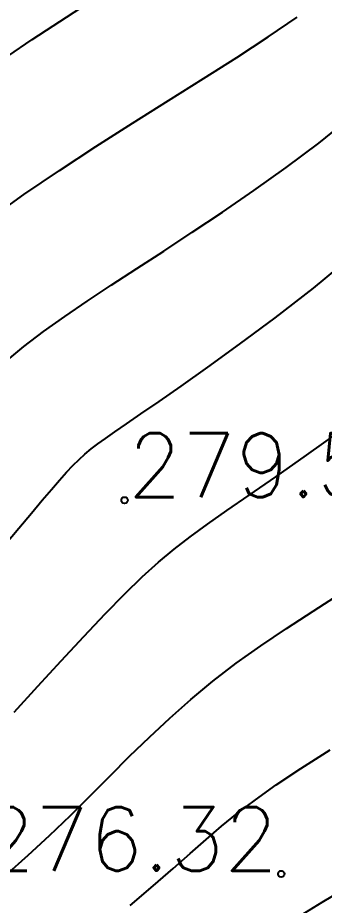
# Model space of a CAD drawing. Extents: x 524954 to 526204, y 9523489 to 9524010.
# Drawn here: x 526036.96 to 526041.77, y 9523755.48 to 9523769.42 of the extents above; entities that cross this region are included whole.
import ezdxf
from ezdxf.enums import TextEntityAlignment as Align

# ---------------------------------------------------------------- set-up
doc = ezdxf.new("R2010")
doc.units = 0
doc.header["$PDMODE"] = 33
doc.header["$PDSIZE"] = 0.1
for name, color, linetype in [('CN_01_00', 3, 'Continuous'), ('CN_02_00', 4, 'Continuous'), ('CN_10_00', 1, 'Continuous'), ('TopoAlt', 3, 'Continuous'), ('TOPOJIS', 7, 'Continuous')]:
    doc.layers.add(name, color=color, linetype=linetype)
doc.styles.add('Simplex 1.0', font='Simplex.shx', dxfattribs={"width": 0.99, "height": 1})

# ---------------------------------------------------------------- blocks, each defined once
blk = doc.blocks.new('TCPOINT M')
at = {"color": 0}
blk.add_point((0, 0), dxfattribs=at)
at = {"layer": 'TopoAlt', "style": 'Simplex 1.0', "width": 0.99}
blk.add_attdef('ALT', (0.15, 0.15), '', height=1, dxfattribs=at)

msp = doc.modelspace()

# ---------------------------------------------------------------- linework, layer by layer
at = {"layer": 'CN_01_00', "flags": 128}
for points, elevation in [([(526036.415, 9523768.559), (526037.181, 9523769.079), (526037.945, 9523769.577)], 283), ([(526036.768, 9523764.022), (526037.054, 9523764.259), (526037.362, 9523764.493), (526037.693, 9523764.73), (526038.046, 9523764.971), (526038.423, 9523765.221), (526038.824, 9523765.482), (526039.248, 9523765.758), (526039.696, 9523766.052), (526040.169, 9523766.368), (526040.664, 9523766.707), (526041.173, 9523767.07), (526041.682, 9523767.453), (526042.181, 9523767.856), (526042.658, 9523768.275), (526043.102, 9523768.709), (526043.5, 9523769.156), (526043.841, 9523769.614)], 281), ([(526036.899, 9523758.516), (526037.271, 9523758.922), (526037.639, 9523759.323), (526037.995, 9523759.706), (526038.33, 9523760.06), (526038.637, 9523760.374), (526038.912, 9523760.642), (526039.166, 9523760.871), (526039.411, 9523761.076), (526039.662, 9523761.271), (526039.933, 9523761.468), (526040.238, 9523761.682), (526040.592, 9523761.926), (526041.007, 9523762.213), (526041.492, 9523762.553), (526042.032, 9523762.938)], 279), ([(526038.722, 9523755.479), (526039.084, 9523755.787), (526039.394, 9523756.058), (526039.665, 9523756.298), (526039.913, 9523756.516), (526040.156, 9523756.723), (526040.409, 9523756.928), (526040.69, 9523757.141), (526041.015, 9523757.372), (526041.402, 9523757.631), (526041.861, 9523757.925)], 277)]:
    msp.add_lwpolyline(points, dxfattribs=dict(at, elevation=elevation))
at = {"layer": 'CN_02_00', "flags": 128}
for points, elevation in [([(526036.514, 9523766.258), (526037.054, 9523766.644), (526037.614, 9523767.025), (526038.184, 9523767.399), (526038.757, 9523767.764), (526039.322, 9523768.12), (526039.872, 9523768.466), (526040.396, 9523768.799), (526040.888, 9523769.12), (526041.346, 9523769.43)], 282), ([(526036.771, 9523755.957), (526037.118, 9523756.268), (526037.457, 9523756.581), (526037.782, 9523756.895), (526038.097, 9523757.206), (526038.406, 9523757.516), (526038.713, 9523757.822), (526039.024, 9523758.125), (526039.342, 9523758.423), (526039.673, 9523758.716), (526040.02, 9523759.003), (526040.387, 9523759.283), (526040.773, 9523759.559), (526041.176, 9523759.832), (526041.593, 9523760.104), (526042.023, 9523760.378)], 278), ([(526041.396, 9523755.32), (526041.738, 9523755.53), (526042.098, 9523755.744)], 276)]:
    msp.add_lwpolyline(points, dxfattribs=dict(at, elevation=elevation))
at = {"layer": 'CN_10_00', "elevation": 280, "flags": 128}
msp.add_lwpolyline([(526036.752, 9523761.144), (526036.972, 9523761.407), (526037.17, 9523761.641), (526037.34, 9523761.844), (526037.486, 9523762.015), (526037.612, 9523762.161), (526037.723, 9523762.286), (526037.823, 9523762.392), (526037.918, 9523762.486), (526038.011, 9523762.57), (526038.107, 9523762.649), (526038.211, 9523762.729), (526038.332, 9523762.816), (526038.479, 9523762.918), (526038.663, 9523763.043), (526038.891, 9523763.2), (526039.174, 9523763.395), (526039.521, 9523763.638), (526039.942, 9523763.936), (526040.44, 9523764.295), (526041, 9523764.71), (526041.598, 9523765.175), (526042.213, 9523765.685)], dxfattribs=at)

# ---------------------------------------------------------------- block references
at = {"layer": 'TOPOJIS'}
ref = msp.add_blockref('TCPOINT M', (526038.633, 9523761.845, 279.5), dxfattribs=at)
ref.add_attrib('ALT', '279.50', (526038.683, 9523761.895, 279.5), dxfattribs={"layer": 'TopoAlt', "height": 1, "style": 'Simplex 1.0', "width": 0.99})
ref = msp.add_blockref('TCPOINT M', (526041.093, 9523755.975, 276.32), dxfattribs=at)
ref.add_attrib('ALT', '276.32', dxfattribs={"layer": 'TopoAlt', "height": 1, "style": 'Simplex 1.0', "width": 0.99}).set_placement((526041.043, 9523756.025, 276.32), align=Align.RIGHT)

doc.saveas('drawing.dxf')
